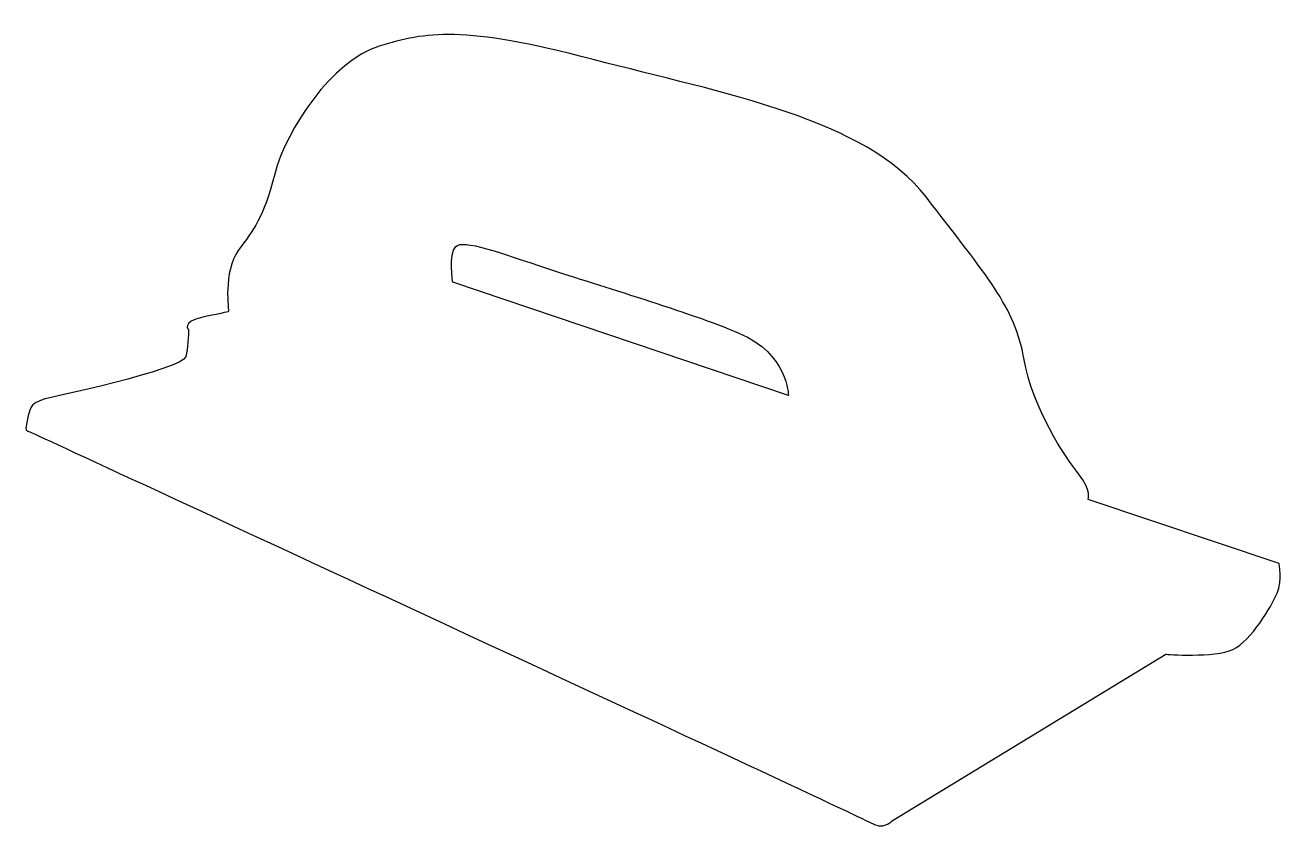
# Model space of a CAD drawing. Header units: centimetres. Extents: x -9.9 to 10, y -6.3 to 6.4.
import ezdxf

# ---------------------------------------------------------------- set-up
doc = ezdxf.new("R2010")
doc.units = ezdxf.units.CM
doc.header["$MEASUREMENT"] = 0
doc.layers.add('Camada 1', color=7, linetype='Continuous')

msp = doc.modelspace()

# ---------------------------------------------------------------- linework, layer by layer
at = {"layer": 'Camada 1'}
msp.add_open_spline([(-9.59875, 0.49705), (-9.59875, 0.49705), (-7.4189, 0.95597), (-7.37718, 1.16467), (-7.37718, 1.16467), (-7.33538, 1.3729), (-7.33538, 1.58152), (-7.33538, 1.58152), (-7.33538, 1.58152), (-7.33538, 1.58152), (-7.45981, 1.70712), (-7.11115, 1.7825), (-7.11115, 1.7825), (-6.7628, 1.85762), (-6.70213, 1.87296), (-6.70213, 1.87296), (-6.70213, 1.87296), (-6.70213, 1.87296), (-6.79309, 2.50598), (-6.55055, 2.83758), (-6.55055, 2.83758), (-6.30795, 3.16926), (-6.15698, 3.33486), (-5.97487, 4.04326), (-5.97487, 4.04326), (-5.7931, 4.75189), (-5.06571, 5.83695), (-4.32318, 6.06314), (-4.32318, 6.06314), (-3.58052, 6.28917), (-3.02008, 6.39474), (-0.94411, 5.85206), (-0.94411, 5.85206), (1.13173, 5.30953), (3.35934, 4.91766), (4.31393, 3.68168), (4.31393, 3.68168), (5.26834, 2.44555), (5.72268, 1.93337), (5.85904, 1.13443), (5.85904, 1.13443), (5.99557, 0.33534), (6.511, -0.4183), (6.7228, -0.6894), (6.7228, -0.6894), (6.9351, -0.96068), (6.87451, -1.09641), (6.87451, -1.09641), (6.87451, -1.09641), (6.87451, -1.09641), (9.88949, -2.10601), (9.88949, -2.10601), (9.88949, -2.10601), (9.88949, -2.10601), (9.95024, -2.36274), (9.85943, -2.57377), (9.85943, -2.57377), (9.76831, -2.78443), (9.45049, -3.32728), (9.16239, -3.46288), (9.16239, -3.46288), (8.87429, -3.59843), (8.10149, -3.53834), (8.10149, -3.53834), (8.10149, -3.53834), (8.10149, -3.53834), (3.76816, -6.17548), (3.76816, -6.17548), (3.76816, -6.17548), (3.76816, -6.17548), (3.64698, -6.32637), (3.41965, -6.19064), (3.41965, -6.19064), (3.19264, -6.05459), (-9.83132, -0.03135), (-9.83132, -0.03135), (-9.83132, -0.03135), (-9.83132, -0.03135), (-9.91787, -0.00571), (-9.90882, 0.03273), (-9.90882, 0.03273), (-9.90041, 0.07168), (-9.86596, 0.32957), (-9.80103, 0.39407), (-9.80103, 0.39407), (-9.7361, 0.45834), (-9.59875, 0.49705), (-9.59875, 0.49705)], degree=3, knots=[0, 0, 0, 0, 0.04347826, 0.04347826, 0.04347826, 0.04347826, 0.08695652, 0.08695652, 0.08695652, 0.08695652, 0.13043478, 0.13043478, 0.13043478, 0.13043478, 0.17391304, 0.17391304, 0.17391304, 0.17391304, 0.2173913, 0.2173913, 0.2173913, 0.2173913, 0.26086957, 0.26086957, 0.26086957, 0.26086957, 0.30434783, 0.30434783, 0.30434783, 0.30434783, 0.34782609, 0.34782609, 0.34782609, 0.34782609, 0.39130435, 0.39130435, 0.39130435, 0.39130435, 0.43478261, 0.43478261, 0.43478261, 0.43478261, 0.47826087, 0.47826087, 0.47826087, 0.47826087, 0.52173913, 0.52173913, 0.52173913, 0.52173913, 0.56521739, 0.56521739, 0.56521739, 0.56521739, 0.60869565, 0.60869565, 0.60869565, 0.60869565, 0.65217391, 0.65217391, 0.65217391, 0.65217391, 0.69565217, 0.69565217, 0.69565217, 0.69565217, 0.73913043, 0.73913043, 0.73913043, 0.73913043, 0.7826087, 0.7826087, 0.7826087, 0.7826087, 0.82608696, 0.82608696, 0.82608696, 0.82608696, 0.86956522, 0.86956522, 0.86956522, 0.86956522, 0.91304348, 0.91304348, 0.91304348, 0.91304348, 1, 1, 1, 1], dxfattribs=at)
at = {"layer": 'Camada 1', "color": 7}
msp.add_open_spline([(-3.16372, 2.33468), (-3.16372, 2.33468), (2.13922, 0.54522), (2.13922, 0.54522), (2.13922, 0.54522), (2.13922, 0.54522), (2.13922, 1.20454), (1.35793, 1.53418), (1.35793, 1.53418), (0.57664, 1.86351), (-0.86724, 2.28771), (-1.64864, 2.54682), (-1.64864, 2.54682), (-2.42972, 2.80585), (-2.99796, 3.0178), (-3.11628, 2.89999), (-3.11628, 2.89999), (-3.23457, 2.78241), (-3.16372, 2.33468), (-3.16372, 2.33468)], degree=3, knots=[0, 0, 0, 0, 0.16666667, 0.16666667, 0.16666667, 0.16666667, 0.33333333, 0.33333333, 0.33333333, 0.33333333, 0.5, 0.5, 0.5, 0.5, 0.66666667, 0.66666667, 0.66666667, 0.66666667, 1, 1, 1, 1], dxfattribs=at)

doc.saveas('drawing.dxf')
